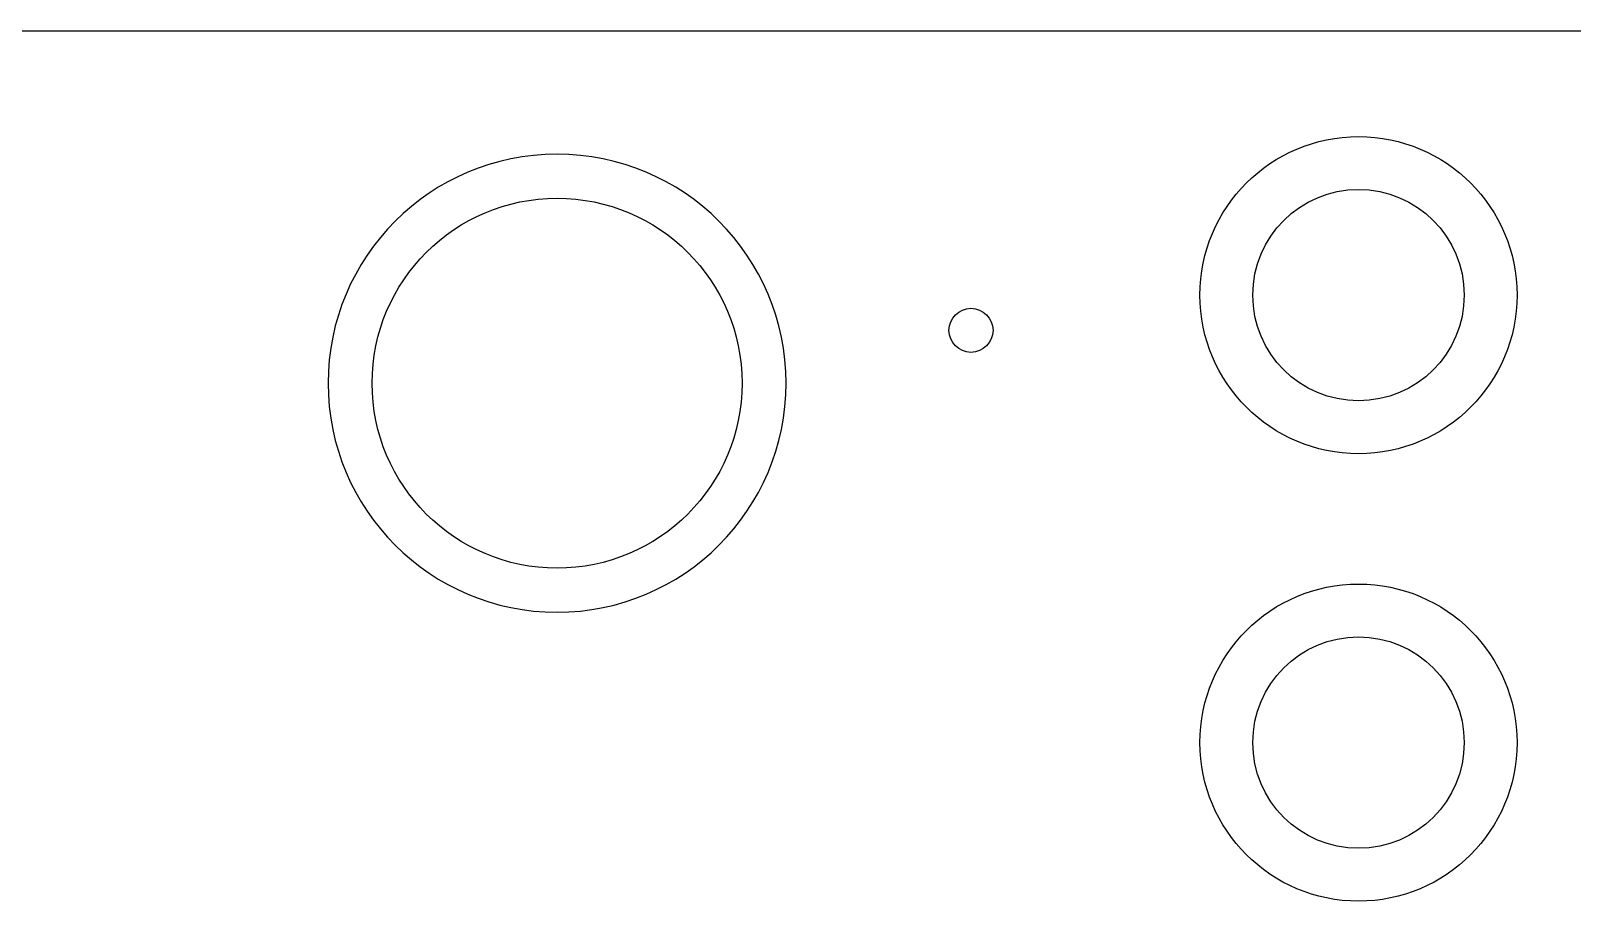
# Model space of a CAD drawing. Extents: x 0 to 45, y 0 to 50.
# Drawn here: x 22.11 to 30.86, y 45.06 to 50 of the extents above; entities that cross this region are included whole.
import ezdxf

# ---------------------------------------------------------------- set-up
doc = ezdxf.new("R2010")
doc.units = 0
for name, color, linetype in [('HOLE_1-6', 7, 'CONTINUOUS'), ('OUTLINE', 7, 'CONTINUOUS'), ('Resist-B', 7, 'CONTINUOUS')]:
    doc.layers.add(name, color=color, linetype=linetype)

msp = doc.modelspace()

# ---------------------------------------------------------------- linework, layer by layer
at = {"layer": 'HOLE_1-6'}
for centre, radius in [((29.65, 48.5), 0.6), ((25.1, 48), 1.05), ((27.45, 48.3), 0.125), ((29.65, 45.96), 0.6)]:
    msp.add_circle(centre, radius, dxfattribs=at)
at = {"layer": 'OUTLINE'}
msp.add_line((1, 50), (44, 50), dxfattribs=at)
at = {"layer": 'Resist-B'}
for centre in [(29.65, 48.5), (29.65, 45.96)]:
    msp.add_circle(centre, 0.9, dxfattribs=at)
for start, end in [(90, -90), (-90, 90)]:
    msp.add_arc((25.1, 48), 1.3, start, end, dxfattribs=at)

doc.saveas('drawing.dxf')
